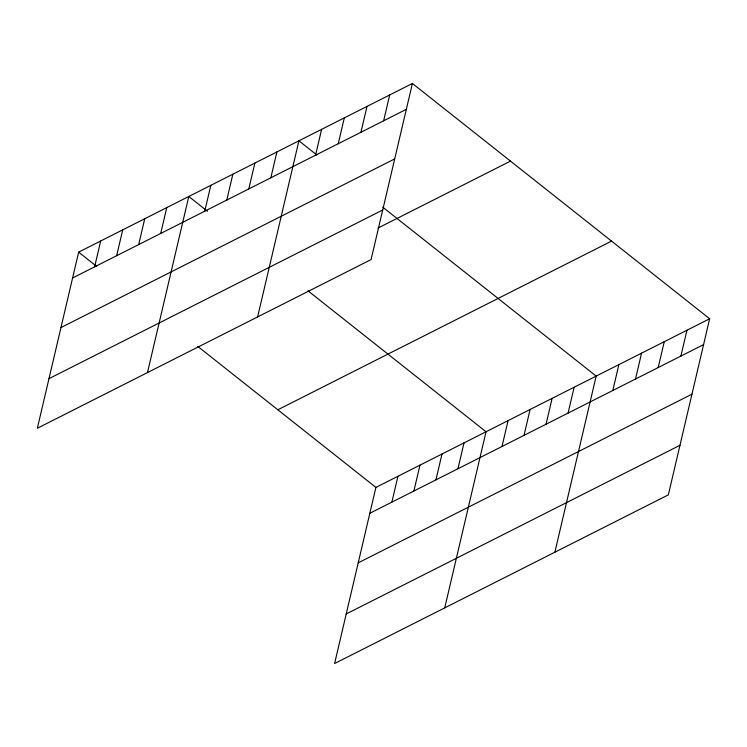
<?xml version="1.0" encoding="UTF-8"?>
<svg xmlns="http://www.w3.org/2000/svg" width="747" height="747" viewBox="0 0 747 747"><rect width="100%" height="100%" fill="white"/><g stroke="black" fill="none" stroke-linecap="round" stroke-linejoin="round"><path stroke-width="1.12" d="M412.4 83.468L78.659 252.131L37.35 428.246L371.091 259.582L412.4 83.468L709.65 318.754L668.341 494.869L334.6 663.532L375.909 487.417L709.65 318.754M94.617 266.847L100.686 241.001M116.644 255.717L122.713 229.871M138.671 244.586L144.741 218.731M160.698 233.456L166.768 207.601M147.486 372.585L188.795 196.47L207.517 211.298M204.753 211.196L210.822 185.34M226.78 200.065L232.849 174.21M248.807 188.926L254.876 163.079M270.834 177.795L276.904 151.949M257.622 316.924L298.921 140.81L316.765 154.928M315.561 155.199L321.621 129.343M338.251 143.732L344.311 117.877M360.941 132.256L367.01 106.41M383.641 120.79L389.701 94.934M391.876 502.143L397.936 476.287M413.903 491.003L419.963 465.157M435.931 479.873L441.991 454.027M457.958 468.743L464.018 442.887M444.736 607.871L486.045 431.757L307.979 290.816M502.003 446.482L508.072 420.626M524.03 435.352L530.099 409.496M546.057 424.212L552.126 398.366M568.084 413.082L574.154 387.235M554.872 552.21L596.181 376.105L382.753 207.162M612.811 390.485L618.871 364.629M635.501 379.018L641.57 353.163M658.2 367.543L664.26 341.696M680.89 356.076L686.96 330.221M72.59 277.987L406.331 109.323M60.965 327.569L394.705 158.906M48.985 378.654L382.725 210M377.991 228.068L510.49 161.109M277.819 409.776L611.56 241.113M369.849 513.273L703.59 344.61M358.215 562.855L691.955 394.192M346.235 613.95L679.975 445.287M78.659 252.131L96.494 266.249M197.843 346.468L375.909 487.417"/></g></svg>
